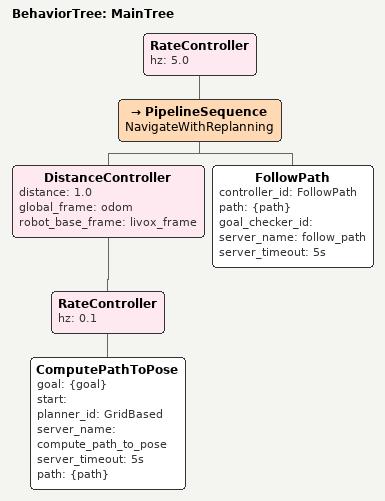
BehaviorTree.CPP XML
<?xml version="1.0" encoding="UTF-8"?>
<root BTCPP_format="3"
      main_tree_to_execute="MainTree">
  <BehaviorTree ID="MainTree">
    <RateController hz="5.0">
      <PipelineSequence name="NavigateWithReplanning">
        <DistanceController distance="1.0"
                            global_frame="odom"
                            robot_base_frame="livox_frame">
          <RateController hz="0.1">
            <ComputePathToPose goal="{goal}"
                               start=""
                               planner_id="GridBased"
                               server_name="compute_path_to_pose"
                               server_timeout="5s"
                               path="{path}"/>
          </RateController>
        </DistanceController>
        <FollowPath controller_id="FollowPath"
                    path="{path}"
                    goal_checker_id=""
                    server_name="follow_path"
                    server_timeout="5s"/>
      </PipelineSequence>
    </RateController>
  </BehaviorTree>

</root>
